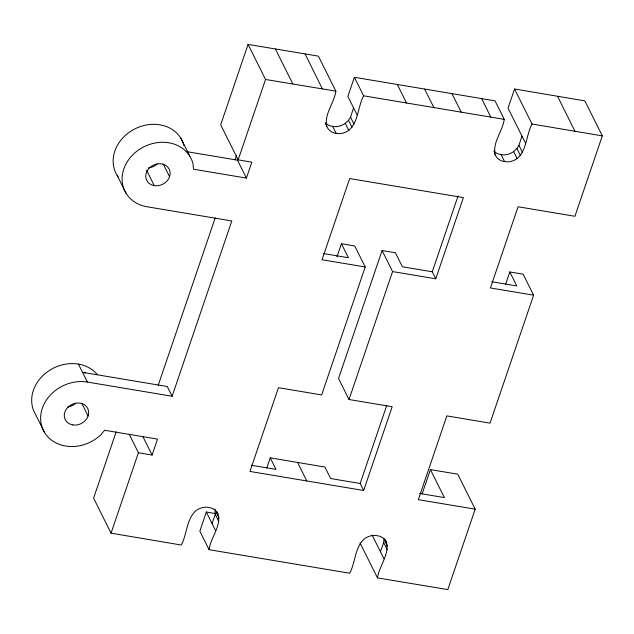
<?xml version="1.0" encoding="UTF-8"?>
<svg xmlns="http://www.w3.org/2000/svg" width="634" height="634" viewBox="0 0 634 634"><rect width="100%" height="100%" fill="white"/><g stroke="black" fill="none" stroke-linecap="round" stroke-linejoin="round"><path stroke-width="0.95" d="M212.057 523.549L215.267 514.356L215.053 508.999M422.181 493.775L430.415 469.604L457.74 474.184L475.191 509.181L447.81 589.588L377.476 577.899C379.084 565.996 389.633 554.607 386.471 542.332A15.129 12.831 -26.5 0 0 379.267 536.079L375.051 535.373A15.129 12.831 -26.5 0 0 364.598 538.662C354.723 547.158 355.571 562.318 349.706 573.239L209.085 549.686C210.329 537.188 223.628 524.096 216.765 511.487M380.455 551.762L383.665 542.561L383.919 539.098L387.414 546.104M325.424 122.758A15.129 12.831 -26.5 0 0 330.583 125.96L334.8 126.665A15.129 12.831 -26.5 0 0 345.253 123.368L348.526 120.309L350.531 117.132L353.59 107.907M325.567 124.09L326.875 126.713A15.129 12.831 -26.5 0 0 334.078 132.966L338.294 133.671A15.129 12.831 -26.5 0 0 348.74 130.382C358.614 121.887 357.774 106.726 363.639 95.805L354.406 77.293L495.027 100.846L504.26 119.366C502.651 131.262 492.103 142.65 495.265 154.926A15.129 12.831 -26.5 0 0 502.469 161.179L506.685 161.884A15.129 12.831 -26.5 0 0 517.138 158.587C527.005 150.092 526.165 134.939 532.029 124.018L514.57 89.006L584.865 100.869L602.3 135.882L574.919 216.289L518.073 206.763L490.423 287.955L533.606 295.182L490.034 423.14L446.851 415.904L418.337 499.655L475.191 509.181M493.823 150.963A15.129 12.831 -26.5 0 0 498.974 154.165L503.19 154.878A15.129 12.831 -26.5 0 0 513.643 151.581L516.916 148.514L518.921 145.345L521.98 136.12M129.265 434.377L138.418 452.755L152.089 455.046L157.517 439.116L104.634 430.256L100.624 434.995A36.915 31.304 -26.5 0 1 41.44 425.081A36.915 31.304 -26.5 0 1 87.365 382.056L172.115 396.258L231.806 220.957L147.064 206.755A36.915 31.304 -26.5 0 1 133.806 153.816A36.915 31.304 -26.5 0 1 192.99 163.73L193.513 169.23L246.404 178.091L251.833 162.161L238.154 159.863L220.687 124.819L248.068 44.412L318.411 56.141L335.869 91.153C334.261 103.049 323.712 114.445 326.875 126.713M215.877 513.635L206.319 512.034L199.853 531.165L209.085 549.686M116.204 431.77L93.602 498.15L111.045 533.162L181.316 545.034C187.173 534.113 186.333 518.953 196.207 510.457A15.129 12.831 -26.5 0 1 206.66 507.16L210.876 507.866A15.129 12.831 -26.5 0 1 218.072 514.119M158.183 385.377L215.219 217.874M234.976 159.863L236.569 155.179M111.045 533.162L138.418 452.755M238.154 159.863L265.535 79.464L248.068 44.412M336.971 256.81L341.425 243.733L354.739 245.96L365.216 266.977L321.644 394.934L278.461 387.699L249.947 471.442L363.662 490.494L392.184 406.743L349.001 399.507L338.524 378.498L382.096 250.541L395.41 252.776L402.392 266.779L432.261 271.78L435.756 278.801L392.573 271.566L382.096 250.541M266.755 468.098L270.235 457.867L324.909 467.028L330.647 478.535L360.167 483.488L363.662 490.494M349.001 399.507L392.573 271.566M360.167 483.488L386.788 405.324M432.261 271.78L458.065 195.985M435.756 278.801L463.399 197.602L349.675 178.55L322.032 259.742L365.216 266.977M505.678 284.087L509.815 271.946L523.129 274.173L533.606 295.182M354.406 77.293L347.852 96.4L357.085 114.912M514.57 89.006L508.024 108.113L525.475 143.125M265.535 79.464L335.869 91.153M363.639 95.805L504.26 119.366M532.029 124.018L602.3 135.882M186.491 151.597L237.449 160.14L246.404 178.091M323.356 253.537L348.407 257.737L341.425 243.733M491.746 281.75L516.797 285.95L509.815 271.946M251.215 465.237L275.98 469.382L270.235 457.867M419.605 493.442L444.371 497.595L430.415 469.604M397.344 84.576L406.592 103.065M557.524 96.289L574.983 131.278M518.921 145.345L522.416 152.35M516.916 148.514L520.411 155.528M513.643 151.581L517.138 158.587M501.066 154.561L504.561 161.567M494.393 153.174L495.265 154.926M452.034 93.737L461.259 112.234M424.693 89.156L433.925 107.677M350.531 117.132L354.018 124.137M348.526 120.309L352.013 127.315M345.253 123.368L348.74 130.382M332.676 126.348L336.171 133.354M275.418 49.024L292.86 84.021M384.719 538.829L386.471 542.332M383.665 542.561L387.152 549.575M180.864 138.244L189.82 156.194M372.166 535.144L383.942 558.768M360.025 542.894L377.476 577.899M163.176 163.889L169.571 176.712M297.584 462.448L306.816 480.968M146.581 170.253L154.252 185.643A12.553 10.643 -26.5 0 0 169.864 171.014A12.553 10.643 -26.5 0 0 149.743 167.645A12.553 10.643 -26.5 0 0 154.252 185.643M117.139 175.388L126.087 193.338M172.115 396.258L167.265 386.518L82.515 372.324A36.915 31.304 -26.5 0 1 85.447 372.943M215.528 510.885L219.023 517.891M215.267 514.356L218.762 521.362M206.319 512.034L215.552 530.555M142.927 436.66L152.089 455.046M78.418 364.106L87.365 382.056M81.699 403.169L88.094 415.991M44.61 432.618L35.663 414.66A36.915 31.304 -26.5 0 1 49.246 370.549A36.915 31.304 -26.5 0 1 97.264 374.551M305.105 53.938L322.405 88.926M481.721 98.65L490.795 117.132M75.739 403.216A12.553 10.643 -26.5 0 1 67.751 407.02M118.146 176.902A36.915 31.304 -26.5 0 1 135.874 128.393A36.915 31.304 -26.5 0 1 184.042 145.78M157.216 163.937A12.553 10.643 -26.5 0 1 148.435 167.828M72.775 424.923A12.553 10.643 -26.5 0 0 88.388 410.293A12.553 10.643 -26.5 0 0 68.266 406.917A12.553 10.643 -26.5 0 0 72.775 424.923"/></g></svg>
